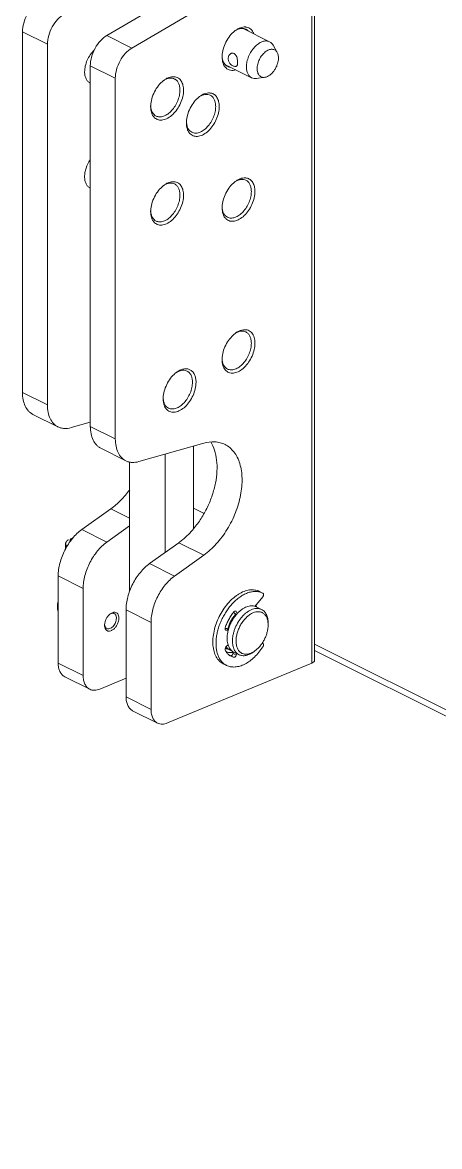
# Model space of a CAD drawing. Header units: millimetres. Extents: x 0 to 2524, y 0 to 1785.
# Drawn here: x 1100.2 to 1166.3, y 715.5 to 893.5 of the extents above; entities that cross this region are included whole.
import ezdxf

# ---------------------------------------------------------------- set-up
doc = ezdxf.new("R2010")
doc.units = ezdxf.units.MM
doc.header["$LTSCALE"] = 0.1
doc.layers.get('0').update_dxf_attribs({"lineweight": 13})

msp = doc.modelspace()

# ---------------------------------------------------------------- linework, layer by layer
for p, q in [((1146.04, 906.17), (1117.56, 889.49)), ((1146.04, 906.17), (1146.04, 792.05)), ((1146.51, 792.55), (1146.51, 906.8)), ((1138.13, 905.83), (1113.6, 891.47)), ((1100.22, 834.94), (1100.22, 892.07)), ((1104.18, 890.09), (1100.22, 892.07)), ((1139.38, 890.48), (1135.18, 892.58)), ((1104.18, 890.09), (1104.18, 832.96)), ((1113.6, 891.47), (1117.56, 889.49)), ((1140.58, 888.78), (1139.94, 889.92)), ((1110.97, 829.56), (1110.97, 886.69)), ((1114.93, 884.71), (1110.97, 886.69)), ((1136.53, 884.78), (1132.39, 886.85)), ((1114.93, 884.71), (1114.93, 827.58)), ((1138.61, 884.85), (1137.32, 884.67)), ((1104.18, 832.96), (1100.22, 834.94)), ((1101.89, 831.47), (1105.85, 829.49)), ((1107.92, 829.37), (1110.97, 830.23)), ((1114.93, 827.58), (1110.97, 829.56)), ((1112.64, 826.1), (1116.6, 824.12)), ((1118.67, 823.99), (1128.94, 826.91)), ((1127.32, 813.39), (1127.32, 826.45)), ((1122.85, 809.63), (1122.85, 825.18)), ((1117.19, 803.41), (1117.19, 823.96)), ((1114.23, 816.52), (1109.62, 813.22)), ((1114.23, 816.52), (1117.19, 815.04)), ((1127.32, 816.63), (1128.99, 815.8)), ((1113.58, 811.24), (1117.19, 813.83)), ((1107.81, 811.51), (1107.81, 811.78)), ((1108.02, 811.62), (1107.81, 811.78)), ((1109.62, 813.22), (1113.58, 811.24)), ((1107.06, 810.14), (1107.06, 811.01)), ((1107.48, 811.61), (1107.92, 811.48)), ((1124.98, 811.15), (1120.37, 807.85)), ((1124.98, 811.15), (1128.94, 809.17)), ((1124.33, 805.87), (1128.94, 809.17)), ((1120.37, 807.85), (1124.33, 805.87)), ((1105.88, 792.09), (1105.88, 805.9)), ((1105.88, 805.9), (1109.84, 803.92)), ((1109.84, 790.11), (1109.84, 803.92)), ((1138.27, 803.17), (1137.76, 803.43)), ((1138.32, 803.15), (1138.27, 803.17)), ((1137.04, 801.07), (1138.28, 802.56)), ((1138.1, 800.58), (1137.26, 801)), ((1116.63, 786.72), (1116.63, 800.52)), ((1116.63, 800.52), (1120.59, 798.54)), ((1133.72, 800.21), (1133.83, 799.98)), ((1134.15, 799.82), (1133.83, 799.98)), ((1133.91, 800.33), (1134.1, 800.23)), ((1134.12, 799.79), (1133.91, 799.9)), ((1134.1, 800.23), (1134.24, 799.93)), ((1120.59, 798.54), (1120.59, 784.74)), ((1132.52, 797.58), (1132.32, 797.56)), ((1132.85, 797.41), (1132.52, 797.58)), ((1132.86, 797.43), (1132.61, 797.56)), ((1139.14, 798.13), (1139.14, 798.41)), ((1132.36, 797.36), (1132.5, 797.29)), ((1132.82, 797.31), (1132.5, 797.29)), ((1133.11, 794.13), (1132.36, 794.5)), ((1132.5, 794.7), (1132.8, 794.98)), ((1137.11, 794.06), (1136.88, 793.89)), ((1138.28, 795.21), (1138.19, 795.22)), ((1138.2, 795.24), (1138.28, 795.21)), ((1138.21, 795.25), (1138.28, 795.21)), ((1138.32, 795.19), (1138.28, 795.21)), ((1146.51, 795.07), (1496.22, 620.21)), ((1146.51, 794.08), (1495.49, 619.6)), ((1133.19, 793.26), (1133.7, 793)), ((1133.67, 793.85), (1133.59, 793.61)), ((1133.59, 793.61), (1134.1, 793.36)), ((1134.53, 793.42), (1133.68, 793.84)), ((1134.18, 793.59), (1134.1, 793.36)), ((1105.88, 792.09), (1109.84, 790.11)), ((1123.22, 782.6), (1146.04, 792.05)), ((1132.55, 791.73), (1132.04, 791.98)), ((1110.88, 787.95), (1106.92, 789.93)), ((1116.63, 789.69), (1112.47, 787.97)), ((1116.63, 786.72), (1120.59, 784.74)), ((1121.63, 782.57), (1117.67, 784.55))]:
    msp.add_line(p, q)
for centre, radius, start, end in [((1136.31, 889.07), 3.97, 126.883, 128.1848), ((1135.44, 891.28), 1.54, 79.0367, 86.6321), ((1135.82, 888.08), 3.98, 177.9214, 179.9889), ((1134.02, 887.78), 1.2, 154.6077, 180.0003), ((1124.12, 883.41), 1.54, 79.0367, 86.6321), ((1111.47, 885.05), 1.23, 243.4463, 245.9379), ((1125, 881.19), 3.97, 126.883, 128.1848), ((1130.66, 878.62), 3.97, 126.883, 128.1848), ((1129.78, 880.83), 1.54, 79.0367, 86.6321), ((1124.51, 880.21), 3.98, 177.9214, 179.9889), ((1130.17, 877.63), 3.98, 177.9214, 179.9889), ((1135.44, 867.38), 1.54, 79.0367, 86.6321), ((1111.47, 868.42), 1.23, 243.4463, 245.9379), ((1125, 864.56), 3.97, 126.883, 128.1848), ((1124.12, 866.78), 1.54, 79.0367, 86.6321), ((1136.31, 865.16), 3.97, 126.883, 128.1848), ((1124.51, 863.58), 3.98, 177.9214, 179.9889), ((1135.82, 864.18), 3.98, 177.9214, 179.9889), ((1136.35, 841.07), 4.04, 126.8755, 129.4535), ((1135.82, 840.14), 3.97, 177.9151, 179.9887), ((1133.51, 839.5), 1.52, 220.0651, 228.1626), ((1127.01, 834.89), 4.02, 126.8718, 129.8156), ((1126.5, 833.95), 3.98, 177.926, 179.9891), ((1139.8, 795.63), 8.62, 135.9952, 137.8476), ((1136.57, 799.62), 1.54, 71.9324, 74.0587), ((1136.58, 799.65), 1.51, 63.4496, 71.9418), ((1135.05, 799.94), 2.51, 25.4202, 26.0284), ((1115.21, 798.46), 1.78, 126.8893, 130.1437), ((1134.14, 799.83), 0.561, 137.3803, 140.5163), ((1114.98, 798.07), 1.75, 176.6356, 179.9697), ((1135.51, 798.13), 3.63, 359.9796, 4.5133), ((1133.03, 795.81), 1.55, 243.4776, 256.5789), ((1134.08, 795.75), 1.91, 213.7703, 214.0801), ((1134.05, 795.73), 1.88, 214.0755, 216.8218), ((1133.79, 795.48), 1.51, 243.4382, 254.1109), ((1134.36, 795.21), 1.53, 229.9766, 243.3558), ((1134.97, 796.9), 3.56, 302.3227, 306.9386), ((1133.58, 795.09), 1.88, 252.0755, 257.9699), ((1134.07, 794.78), 1.81, 233.9383, 243.4284), ((1133.22, 796.15), 2.41, 277.9828, 280.2588)]:
    msp.add_arc(centre, radius, start, end)
msp.add_ellipse((1144.91, 792.62), major_axis=(1.6, -0.09), ratio=0.456122, start_param=-0.760725, end_param=0.024673)
for points, knots in [([(1102.86, 896.84), (1102.48, 896.62), (1101.76, 896), (1100.93, 894.83), (1100.38, 893.49), (1100.22, 892.53), (1100.22, 892.07)], [0, 0, 0, 0, 0.233801, 0.4926, 0.755413, 1, 1, 1, 1]), ([(1104.18, 890.09), (1104.18, 890.55), (1104.34, 891.51), (1104.89, 892.85), (1105.72, 894.02), (1106.44, 894.64), (1106.82, 894.86)], [0, 0, 0, 0, 0.244587, 0.5074, 0.766199, 1, 1, 1, 1]), ([(1131.85, 888.23), (1131.86, 888.59), (1131.99, 889.35), (1132.41, 890.44), (1133.03, 891.41), (1133.57, 891.96), (1133.86, 892.19)], [0, 0, 0, 0, 0.242546, 0.500848, 0.75876, 1, 1, 1, 1]), ([(1133.93, 892.25), (1134.06, 892.34), (1134.32, 892.51), (1134.84, 892.76), (1135.26, 892.84), (1135.53, 892.82)], [0, 0, 0, 0, 0.280042, 0.539939, 1, 1, 1, 1]), ([(1133.94, 892.24), (1134.14, 892.36), (1134.54, 892.55), (1134.98, 892.61), (1135.18, 892.59)], [0, 0, 0, 0, 0.534419, 1, 1, 1, 1]), ([(1135.18, 892.59), (1135.22, 892.58), (1135.38, 892.56), (1135.53, 892.51), (1135.63, 892.46)], [0, 0, 0, 0, 0.255108, 1, 1, 1, 1]), ([(1135.63, 892.46), (1135.66, 892.44), (1135.78, 892.38), (1135.89, 892.3), (1135.96, 892.22)], [0, 0, 0, 0, 0.247881, 1, 1, 1, 1]), ([(1135.73, 892.8), (1135.86, 892.77), (1136.1, 892.69), (1136.43, 892.47), (1136.69, 892.15), (1136.82, 891.9), (1136.87, 891.77)], [0, 0, 0, 0, 0.239708, 0.479485, 0.730101, 1, 1, 1, 1]), ([(1113.6, 891.47), (1113.22, 891.24), (1112.51, 890.63), (1111.68, 889.46), (1111.12, 888.11), (1110.97, 887.15), (1110.97, 886.69)], [0, 0, 0, 0, 0.233801, 0.4926, 0.755413, 1, 1, 1, 1]), ([(1135.7, 886.5), (1135.7, 886.78), (1135.77, 887.34), (1136.03, 888.17), (1136.44, 888.95), (1136.96, 889.64), (1137.55, 890.18), (1138.1, 890.48), (1138.53, 890.59), (1138.83, 890.62), (1139.12, 890.58), (1139.3, 890.52), (1139.38, 890.48)], [0, 0, 0, 0, 0.132575, 0.274764, 0.420021, 0.561218, 0.691962, 0.807941, 0.860208, 0.909026, 0.955225, 1, 1, 1, 1]), ([(1139.38, 890.48), (1139.5, 890.42), (1139.72, 890.26), (1139.88, 890.04), (1139.94, 889.92)], [0, 0, 0, 0, 0.485224, 1, 1, 1, 1]), ([(1110.07, 885.72), (1110.07, 886.03), (1110.15, 886.66), (1110.46, 887.58), (1110.94, 888.43), (1111.36, 888.93), (1111.59, 889.15)], [0, 0, 0, 0, 0.237699, 0.493016, 0.752032, 1, 1, 1, 1]), ([(1114.93, 884.71), (1114.93, 885.17), (1115.08, 886.13), (1115.64, 887.48), (1116.47, 888.65), (1117.18, 889.26), (1117.56, 889.49)], [0, 0, 0, 0, 0.244587, 0.5074, 0.766199, 1, 1, 1, 1]), ([(1134.31, 887.2), (1134.31, 887.32), (1134.29, 887.55), (1134.22, 887.91), (1134.12, 888.19), (1134, 888.39), (1133.89, 888.51), (1133.76, 888.6), (1133.63, 888.66), (1133.49, 888.68), (1133.35, 888.66), (1133.22, 888.61), (1133.06, 888.5), (1132.98, 888.38), (1132.93, 888.3)], [0, 0, 0, 0, 0.134839, 0.279353, 0.421688, 0.488996, 0.552623, 0.612525, 0.669317, 0.724115, 0.778119, 0.832252, 0.887149, 1, 1, 1, 1]), ([(1137.4, 886.22), (1137.4, 886.46), (1137.47, 886.96), (1137.74, 887.68), (1138.14, 888.34), (1138.57, 888.79), (1138.94, 889.06), (1139.22, 889.2), (1139.5, 889.28), (1139.77, 889.3), (1140.02, 889.26), (1140.24, 889.16), (1140.44, 888.99), (1140.53, 888.85), (1140.58, 888.78)], [0, 0, 0, 0, 0.138891, 0.288202, 0.438188, 0.578897, 0.643403, 0.70315, 0.758096, 0.808787, 0.856429, 0.902823, 0.950051, 1, 1, 1, 1]), ([(1140.58, 888.78), (1140.61, 888.72), (1140.73, 888.44), (1140.77, 888.14), (1140.77, 887.91)], [0, 0, 0, 0, 0.228502, 1, 1, 1, 1]), ([(1132.47, 886.33), (1132.36, 886.42), (1132.18, 886.65), (1131.99, 887.07), (1131.87, 887.56), (1131.85, 887.9), (1131.85, 888.08)], [0, 0, 0, 0, 0.219583, 0.457242, 0.717382, 1, 1, 1, 1]), ([(1132.37, 886.83), (1132.22, 886.98), (1131.98, 887.38), (1131.88, 887.83), (1131.86, 888.07)], [0, 0, 0, 0, 0.463822, 1, 1, 1, 1]), ([(1132.7, 886.59), (1132.67, 886.61), (1132.55, 886.67), (1132.44, 886.76), (1132.37, 886.83)], [0, 0, 0, 0, 0.247881, 1, 1, 1, 1]), ([(1133.15, 886.46), (1133.11, 886.47), (1132.95, 886.49), (1132.8, 886.54), (1132.7, 886.59)], [0, 0, 0, 0, 0.255108, 1, 1, 1, 1]), ([(1133.99, 886.58), (1133.92, 886.58), (1133.76, 886.6), (1133.54, 886.67), (1133.33, 886.79), (1133.16, 886.94), (1133.01, 887.12), (1132.9, 887.33), (1132.83, 887.55), (1132.82, 887.71), (1132.82, 887.78)], [0, 0, 0, 0, 0.125071, 0.250163, 0.375214, 0.500237, 0.625198, 0.75013, 0.875061, 1, 1, 1, 1]), ([(1133.99, 886.58), (1134.02, 886.58), (1134.07, 886.59), (1134.14, 886.62), (1134.2, 886.68), (1134.24, 886.75), (1134.27, 886.84), (1134.3, 886.99), (1134.31, 887.12), (1134.31, 887.2)], [0, 0, 0, 0, 0.103771, 0.199023, 0.296295, 0.404279, 0.527896, 0.668895, 1, 1, 1, 1]), ([(1135.7, 886.5), (1135.7, 886.31), (1135.74, 885.94), (1135.89, 885.44), (1136.12, 885.09), (1136.34, 884.89), (1136.47, 884.81), (1136.53, 884.78)], [0, 0, 0, 0, 0.289493, 0.54912, 0.78218, 0.892165, 1, 1, 1, 1]), ([(1138.61, 884.85), (1138.89, 884.88), (1139.31, 885.09), (1139.78, 885.5), (1140.11, 885.91), (1140.39, 886.38), (1140.6, 886.88), (1140.74, 887.4), (1140.77, 887.74), (1140.77, 887.91)], [0, 0, 0, 0, 0.21087, 0.334669, 0.467176, 0.604447, 0.741953, 0.875153, 1, 1, 1, 1]), ([(1110.92, 883.95), (1110.79, 884.02), (1110.53, 884.21), (1110.26, 884.63), (1110.1, 885.14), (1110.07, 885.52), (1110.07, 885.72)], [0, 0, 0, 0, 0.217169, 0.450373, 0.710356, 1, 1, 1, 1]), ([(1122.61, 884.37), (1122.74, 884.47), (1123, 884.64), (1123.53, 884.88), (1123.95, 884.96), (1124.22, 884.95)], [0, 0, 0, 0, 0.280042, 0.539939, 1, 1, 1, 1]), ([(1122.62, 884.36), (1122.77, 884.45), (1123.06, 884.6), (1123.51, 884.72), (1123.94, 884.73), (1124.2, 884.64), (1124.32, 884.58)], [0, 0, 0, 0, 0.284646, 0.542488, 0.777812, 1, 1, 1, 1]), ([(1124.42, 884.92), (1124.52, 884.9), (1124.71, 884.85), (1124.97, 884.7), (1125.2, 884.49), (1125.47, 884.14), (1125.69, 883.57), (1125.74, 883.07), (1125.74, 882.81)], [0, 0, 0, 0, 0.110888, 0.220892, 0.333152, 0.450432, 0.707228, 1, 1, 1, 1]), ([(1134.02, 886.03), (1133.88, 885.98), (1133.59, 885.93), (1133.17, 885.95), (1132.78, 886.08), (1132.56, 886.24), (1132.47, 886.33)], [0, 0, 0, 0, 0.270561, 0.521012, 0.760297, 1, 1, 1, 1]), ([(1136.53, 884.78), (1136.65, 884.72), (1136.91, 884.64), (1137.18, 884.65), (1137.32, 884.67)], [0, 0, 0, 0, 0.485231, 1, 1, 1, 1]), ([(1137.4, 886.22), (1137.4, 886.11), (1137.41, 885.91), (1137.48, 885.62), (1137.58, 885.36), (1137.73, 885.15), (1137.91, 884.99), (1138.12, 884.88), (1138.36, 884.83), (1138.53, 884.83), (1138.61, 884.85)], [0, 0, 0, 0, 0.151746, 0.29249, 0.422128, 0.542255, 0.655793, 0.766888, 0.880225, 1, 1, 1, 1]), ([(1120.54, 880.35), (1120.55, 880.72), (1120.68, 881.48), (1121.1, 882.56), (1121.72, 883.54), (1122.25, 884.09), (1122.54, 884.32)], [0, 0, 0, 0, 0.242546, 0.500848, 0.75876, 1, 1, 1, 1]), ([(1124.32, 884.58), (1124.45, 884.52), (1124.71, 884.33), (1124.98, 883.91), (1125.14, 883.39), (1125.17, 883.01), (1125.17, 882.81)], [0, 0, 0, 0, 0.217169, 0.450374, 0.710356, 1, 1, 1, 1]), ([(1125.74, 882.81), (1125.74, 882.47), (1125.65, 881.76), (1125.3, 880.73), (1124.76, 879.77), (1124.08, 878.97), (1123.42, 878.46), (1122.88, 878.2), (1122.49, 878.09), (1122.11, 878.05), (1121.75, 878.1), (1121.42, 878.24), (1121.24, 878.37), (1121.15, 878.45)], [0, 0, 0, 0, 0.135848, 0.281765, 0.429803, 0.571543, 0.699914, 0.757893, 0.811559, 0.861405, 0.908411, 0.954038, 1, 1, 1, 1]), ([(1125.17, 882.81), (1125.17, 882.53), (1125.1, 881.95), (1124.83, 881.1), (1124.42, 880.29), (1123.88, 879.58), (1123.27, 879.03), (1122.62, 878.67), (1122.06, 878.56), (1121.65, 878.61), (1121.47, 878.68), (1121.38, 878.72)], [0, 0, 0, 0, 0.132619, 0.274878, 0.420192, 0.561448, 0.692246, 0.808272, 0.90899, 0.955206, 1, 1, 1, 1]), ([(1126.19, 877.78), (1126.21, 878.15), (1126.33, 878.9), (1126.76, 879.99), (1127.38, 880.96), (1127.91, 881.51), (1128.2, 881.74)], [0, 0, 0, 0, 0.242546, 0.500848, 0.75876, 1, 1, 1, 1]), ([(1128.27, 881.8), (1128.4, 881.89), (1128.66, 882.07), (1129.18, 882.31), (1129.61, 882.39), (1129.87, 882.37)], [0, 0, 0, 0, 0.280042, 0.539939, 1, 1, 1, 1]), ([(1128.28, 881.79), (1128.42, 881.88), (1128.71, 882.03), (1129.16, 882.15), (1129.59, 882.15), (1129.86, 882.07), (1129.98, 882.01)], [0, 0, 0, 0, 0.284646, 0.542488, 0.777812, 1, 1, 1, 1]), ([(1129.98, 882.01), (1130.11, 881.94), (1130.36, 881.75), (1130.63, 881.33), (1130.8, 880.81), (1130.83, 880.43), (1130.83, 880.24)], [0, 0, 0, 0, 0.217169, 0.450374, 0.710356, 1, 1, 1, 1]), ([(1130.08, 882.35), (1130.17, 882.33), (1130.37, 882.27), (1130.63, 882.12), (1130.86, 881.92), (1131.12, 881.57), (1131.34, 881), (1131.39, 880.5), (1131.39, 880.24)], [0, 0, 0, 0, 0.110888, 0.220892, 0.333152, 0.450432, 0.707228, 1, 1, 1, 1]), ([(1121.15, 878.45), (1121.05, 878.55), (1120.87, 878.78), (1120.67, 879.2), (1120.56, 879.68), (1120.53, 880.03), (1120.53, 880.21)], [0, 0, 0, 0, 0.219583, 0.457242, 0.717382, 1, 1, 1, 1]), ([(1121.38, 878.72), (1121.27, 878.78), (1121.04, 878.94), (1120.79, 879.28), (1120.62, 879.71), (1120.56, 880.03), (1120.55, 880.2)], [0, 0, 0, 0, 0.222262, 0.457524, 0.715277, 1, 1, 1, 1]), ([(1131.39, 880.24), (1131.39, 879.89), (1131.3, 879.19), (1130.95, 878.16), (1130.42, 877.2), (1129.74, 876.39), (1129.08, 875.88), (1128.53, 875.62), (1128.14, 875.51), (1127.76, 875.48), (1127.41, 875.53), (1127.08, 875.66), (1126.89, 875.8), (1126.81, 875.88)], [0, 0, 0, 0, 0.135848, 0.281765, 0.429803, 0.571543, 0.699914, 0.757893, 0.811559, 0.861405, 0.908411, 0.954038, 1, 1, 1, 1]), ([(1130.83, 880.24), (1130.83, 879.95), (1130.76, 879.37), (1130.49, 878.52), (1130.07, 877.71), (1129.54, 877), (1128.92, 876.45), (1128.27, 876.09), (1127.71, 875.98), (1127.31, 876.03), (1127.13, 876.1), (1127.04, 876.14)], [0, 0, 0, 0, 0.132619, 0.274878, 0.420192, 0.561448, 0.692246, 0.808272, 0.90899, 0.955206, 1, 1, 1, 1]), ([(1126.81, 875.88), (1126.71, 875.97), (1126.52, 876.2), (1126.33, 876.62), (1126.21, 877.11), (1126.19, 877.45), (1126.19, 877.63)], [0, 0, 0, 0, 0.219583, 0.457242, 0.717382, 1, 1, 1, 1]), ([(1127.04, 876.14), (1126.92, 876.2), (1126.7, 876.36), (1126.45, 876.71), (1126.27, 877.14), (1126.22, 877.46), (1126.2, 877.62)], [0, 0, 0, 0, 0.222262, 0.457524, 0.715277, 1, 1, 1, 1]), ([(1110.07, 869.1), (1110.07, 869.32), (1110.11, 869.79), (1110.35, 870.71), (1110.68, 871.38), (1110.96, 871.79)], [0, 0, 0, 0, 0.234469, 0.484601, 1, 1, 1, 1]), ([(1110.92, 867.32), (1110.79, 867.39), (1110.53, 867.58), (1110.26, 868), (1110.1, 868.52), (1110.07, 868.9), (1110.07, 869.1)], [0, 0, 0, 0, 0.217169, 0.450373, 0.710356, 1, 1, 1, 1]), ([(1133.93, 868.34), (1134.06, 868.44), (1134.32, 868.61), (1134.84, 868.86), (1135.26, 868.94), (1135.53, 868.92)], [0, 0, 0, 0, 0.280042, 0.539939, 1, 1, 1, 1]), ([(1133.94, 868.34), (1134.08, 868.42), (1134.37, 868.57), (1134.82, 868.69), (1135.25, 868.7), (1135.51, 868.62), (1135.63, 868.56)], [0, 0, 0, 0, 0.284646, 0.542488, 0.777812, 1, 1, 1, 1]), ([(1135.73, 868.9), (1135.83, 868.88), (1136.02, 868.82), (1136.29, 868.67), (1136.52, 868.47), (1136.78, 868.11), (1137, 867.54), (1137.05, 867.05), (1137.05, 866.78)], [0, 0, 0, 0, 0.110888, 0.220892, 0.333152, 0.450432, 0.707228, 1, 1, 1, 1]), ([(1120.54, 863.72), (1120.55, 864.09), (1120.68, 864.85), (1121.1, 865.93), (1121.72, 866.91), (1122.25, 867.46), (1122.54, 867.69)], [0, 0, 0, 0, 0.242546, 0.500848, 0.75876, 1, 1, 1, 1]), ([(1122.61, 867.74), (1122.74, 867.84), (1123, 868.01), (1123.53, 868.26), (1123.95, 868.34), (1124.22, 868.32)], [0, 0, 0, 0, 0.280042, 0.539939, 1, 1, 1, 1]), ([(1122.62, 867.74), (1122.77, 867.83), (1123.06, 867.97), (1123.51, 868.09), (1123.94, 868.1), (1124.2, 868.02), (1124.32, 867.96)], [0, 0, 0, 0, 0.284646, 0.542488, 0.777812, 1, 1, 1, 1]), ([(1124.32, 867.96), (1124.45, 867.89), (1124.71, 867.7), (1124.98, 867.28), (1125.14, 866.76), (1125.17, 866.38), (1125.17, 866.18)], [0, 0, 0, 0, 0.217169, 0.450374, 0.710356, 1, 1, 1, 1]), ([(1124.42, 868.3), (1124.52, 868.28), (1124.71, 868.22), (1124.97, 868.07), (1125.2, 867.87), (1125.47, 867.51), (1125.69, 866.94), (1125.74, 866.45), (1125.74, 866.18)], [0, 0, 0, 0, 0.110888, 0.220892, 0.333152, 0.450432, 0.707228, 1, 1, 1, 1]), ([(1131.85, 864.32), (1131.86, 864.69), (1131.99, 865.45), (1132.41, 866.53), (1133.03, 867.51), (1133.57, 868.06), (1133.86, 868.29)], [0, 0, 0, 0, 0.242546, 0.500848, 0.75876, 1, 1, 1, 1]), ([(1135.63, 868.56), (1135.77, 868.49), (1136.02, 868.3), (1136.29, 867.88), (1136.45, 867.36), (1136.48, 866.98), (1136.48, 866.78)], [0, 0, 0, 0, 0.217169, 0.450374, 0.710356, 1, 1, 1, 1]), ([(1125.74, 866.18), (1125.74, 865.84), (1125.65, 865.13), (1125.3, 864.11), (1124.76, 863.15), (1124.08, 862.34), (1123.42, 861.83), (1122.88, 861.57), (1122.49, 861.46), (1122.11, 861.43), (1121.75, 861.48), (1121.42, 861.61), (1121.24, 861.75), (1121.15, 861.83)], [0, 0, 0, 0, 0.135848, 0.281765, 0.429803, 0.571543, 0.699914, 0.757893, 0.811559, 0.861405, 0.908411, 0.954038, 1, 1, 1, 1]), ([(1125.17, 866.18), (1125.17, 865.9), (1125.1, 865.32), (1124.83, 864.47), (1124.42, 863.66), (1123.88, 862.95), (1123.27, 862.4), (1122.62, 862.04), (1122.06, 861.93), (1121.65, 861.98), (1121.47, 862.05), (1121.38, 862.09)], [0, 0, 0, 0, 0.132619, 0.274878, 0.420192, 0.561448, 0.692246, 0.808272, 0.90899, 0.955206, 1, 1, 1, 1]), ([(1137.05, 866.78), (1137.05, 866.44), (1136.96, 865.73), (1136.61, 864.71), (1136.07, 863.75), (1135.4, 862.94), (1134.74, 862.43), (1134.19, 862.17), (1133.8, 862.06), (1133.42, 862.03), (1133.06, 862.08), (1132.74, 862.21), (1132.55, 862.35), (1132.47, 862.43)], [0, 0, 0, 0, 0.135848, 0.281765, 0.429803, 0.571543, 0.699914, 0.757893, 0.811559, 0.861405, 0.908411, 0.954038, 1, 1, 1, 1]), ([(1136.48, 866.78), (1136.48, 866.5), (1136.42, 865.92), (1136.15, 865.07), (1135.73, 864.26), (1135.2, 863.55), (1134.58, 863), (1133.93, 862.64), (1133.37, 862.53), (1132.97, 862.58), (1132.78, 862.65), (1132.7, 862.69)], [0, 0, 0, 0, 0.132619, 0.274878, 0.420192, 0.561448, 0.692246, 0.808272, 0.90899, 0.955206, 1, 1, 1, 1]), ([(1121.15, 861.83), (1121.05, 861.92), (1120.87, 862.15), (1120.67, 862.57), (1120.56, 863.05), (1120.53, 863.4), (1120.53, 863.58)], [0, 0, 0, 0, 0.219583, 0.457242, 0.717382, 1, 1, 1, 1]), ([(1121.38, 862.09), (1121.27, 862.15), (1121.04, 862.31), (1120.79, 862.65), (1120.62, 863.09), (1120.56, 863.4), (1120.55, 863.57)], [0, 0, 0, 0, 0.222262, 0.457524, 0.715277, 1, 1, 1, 1]), ([(1132.47, 862.43), (1132.36, 862.52), (1132.18, 862.75), (1131.99, 863.17), (1131.87, 863.65), (1131.85, 864), (1131.85, 864.18)], [0, 0, 0, 0, 0.219583, 0.457242, 0.717382, 1, 1, 1, 1]), ([(1132.7, 862.69), (1132.58, 862.75), (1132.36, 862.91), (1132.1, 863.25), (1131.93, 863.68), (1131.87, 864), (1131.86, 864.17)], [0, 0, 0, 0, 0.222262, 0.457524, 0.715277, 1, 1, 1, 1]), ([(1131.85, 840.28), (1131.86, 840.64), (1131.98, 841.39), (1132.39, 842.45), (1132.99, 843.41), (1133.51, 843.96), (1133.78, 844.19)], [0, 0, 0, 0, 0.241896, 0.499482, 0.757406, 1, 1, 1, 1]), ([(1133.93, 844.3), (1134.03, 844.38), (1134.43, 844.65), (1134.9, 844.84), (1135.25, 844.87)], [0, 0, 0, 0, 0.27519, 1, 1, 1, 1]), ([(1133.94, 844.3), (1133.96, 844.31), (1134.03, 844.35), (1134.11, 844.39), (1134.17, 844.42)], [0, 0, 0, 0, 0.254375, 1, 1, 1, 1]), ([(1134.17, 844.42), (1134.29, 844.49), (1134.55, 844.59), (1134.93, 844.66), (1135.3, 844.64), (1135.53, 844.57), (1135.63, 844.52)], [0, 0, 0, 0, 0.279209, 0.535324, 0.772884, 1, 1, 1, 1]), ([(1135.25, 844.87), (1135.38, 844.89), (1135.63, 844.89), (1135.98, 844.8), (1136.3, 844.62), (1136.57, 844.37), (1136.78, 844.04), (1137, 843.51), (1137.05, 843.05), (1137.05, 842.74)], [0, 0, 0, 0, 0.118566, 0.231381, 0.342581, 0.456619, 0.577397, 0.707714, 1, 1, 1, 1]), ([(1135.63, 844.52), (1135.77, 844.45), (1136.02, 844.26), (1136.29, 843.84), (1136.45, 843.32), (1136.48, 842.94), (1136.48, 842.74)], [0, 0, 0, 0, 0.217163, 0.450359, 0.710438, 1, 1, 1, 1]), ([(1137.05, 842.74), (1137.05, 842.4), (1136.96, 841.7), (1136.62, 840.68), (1136.09, 839.72), (1135.42, 838.91), (1134.76, 838.4), (1134.22, 838.14), (1133.83, 838.02), (1133.45, 837.98), (1133.09, 838.03), (1132.77, 838.15), (1132.58, 838.28), (1132.49, 838.36)], [0, 0, 0, 0, 0.135573, 0.281209, 0.429034, 0.570774, 0.699396, 0.757567, 0.811457, 0.861493, 0.908617, 0.954226, 1, 1, 1, 1]), ([(1136.48, 842.74), (1136.48, 842.46), (1136.42, 841.88), (1136.15, 841.03), (1135.73, 840.22), (1135.2, 839.51), (1134.58, 838.96), (1133.93, 838.6), (1133.37, 838.49), (1132.97, 838.54), (1132.78, 838.61), (1132.7, 838.65)], [0, 0, 0, 0, 0.132605, 0.27489, 0.420191, 0.561448, 0.692243, 0.808269, 0.908987, 0.955206, 1, 1, 1, 1]), ([(1127.72, 836.55), (1127.72, 836.77), (1127.68, 837.2), (1127.5, 837.78), (1127.19, 838.25), (1126.77, 838.57), (1126.27, 838.71), (1125.71, 838.68), (1125.14, 838.47), (1124.77, 838.25), (1124.59, 838.11)], [0, 0, 0, 0, 0.144846, 0.274804, 0.391417, 0.499997, 0.608573, 0.725203, 0.855126, 1, 1, 1, 1]), ([(1126.3, 838.32), (1126.2, 838.38), (1125.97, 838.45), (1125.6, 838.47), (1125.21, 838.4), (1124.96, 838.29), (1124.83, 838.23)], [0, 0, 0, 0, 0.227109, 0.46468, 0.720778, 1, 1, 1, 1]), ([(1132.34, 838.51), (1132.17, 838.72), (1131.98, 839.1), (1131.87, 839.67), (1131.85, 839.98), (1131.85, 840.14)], [0, 0, 0, 0, 0.460168, 0.720418, 1, 1, 1, 1]), ([(1132.7, 838.65), (1132.58, 838.71), (1132.36, 838.87), (1132.1, 839.21), (1131.93, 839.64), (1131.87, 839.96), (1131.86, 840.13)], [0, 0, 0, 0, 0.222268, 0.457497, 0.715283, 1, 1, 1, 1]), ([(1124.43, 837.98), (1124.16, 837.75), (1123.64, 837.2), (1123.05, 836.24), (1122.65, 835.19), (1122.53, 834.45), (1122.51, 834.09)], [0, 0, 0, 0, 0.242963, 0.500898, 0.75831, 1, 1, 1, 1]), ([(1124.83, 838.23), (1124.81, 838.22), (1124.74, 838.18), (1124.66, 838.14), (1124.61, 838.1)], [0, 0, 0, 0, 0.245676, 1, 1, 1, 1]), ([(1127.15, 836.55), (1127.15, 836.75), (1127.12, 837.13), (1126.96, 837.65), (1126.69, 838.07), (1126.43, 838.26), (1126.3, 838.32)], [0, 0, 0, 0, 0.289694, 0.549612, 0.782838, 1, 1, 1, 1]), ([(1100.22, 834.94), (1100.22, 834.55), (1100.29, 833.8), (1100.6, 832.79), (1101.05, 832.1), (1101.51, 831.69), (1101.76, 831.54), (1101.89, 831.47)], [0, 0, 0, 0, 0.289485, 0.549121, 0.782175, 0.892164, 1, 1, 1, 1]), ([(1123.11, 832.22), (1123.19, 832.13), (1123.38, 831.99), (1123.7, 831.85), (1124.06, 831.79), (1124.44, 831.82), (1124.83, 831.93), (1125.38, 832.18), (1126.05, 832.69), (1126.73, 833.5), (1127.27, 834.46), (1127.62, 835.5), (1127.72, 836.21), (1127.72, 836.55)], [0, 0, 0, 0, 0.046132, 0.091784, 0.1387, 0.18838, 0.241865, 0.299666, 0.427817, 0.569553, 0.717763, 0.863925, 1, 1, 1, 1]), ([(1123.36, 832.46), (1123.45, 832.41), (1123.63, 832.35), (1124.04, 832.3), (1124.6, 832.41), (1125.25, 832.77), (1125.86, 833.32), (1126.4, 834.03), (1126.81, 834.84), (1127.08, 835.69), (1127.15, 836.27), (1127.15, 836.55)], [0, 0, 0, 0, 0.044793, 0.091012, 0.191729, 0.307755, 0.438553, 0.579807, 0.725124, 0.867373, 1, 1, 1, 1]), ([(1122.51, 833.95), (1122.51, 833.77), (1122.54, 833.43), (1122.65, 832.95), (1122.83, 832.54), (1123.01, 832.31), (1123.11, 832.22)], [0, 0, 0, 0, 0.282086, 0.542068, 0.780023, 1, 1, 1, 1]), ([(1122.53, 833.94), (1122.54, 833.77), (1122.6, 833.45), (1122.77, 833.02), (1123.02, 832.68), (1123.25, 832.52), (1123.36, 832.46)], [0, 0, 0, 0, 0.284715, 0.542459, 0.777756, 1, 1, 1, 1]), ([(1105.85, 829.49), (1105.72, 829.56), (1105.47, 829.71), (1105.01, 830.12), (1104.56, 830.81), (1104.25, 831.82), (1104.18, 832.57), (1104.18, 832.96)], [0, 0, 0, 0, 0.107836, 0.217825, 0.450879, 0.710515, 1, 1, 1, 1]), ([(1107.92, 829.37), (1107.57, 829.27), (1107.02, 829.19), (1106.32, 829.3), (1106, 829.42), (1105.85, 829.49)], [0, 0, 0, 0, 0.521521, 0.763882, 1, 1, 1, 1]), ([(1110.97, 829.56), (1110.97, 829.17), (1111.04, 828.43), (1111.35, 827.42), (1111.8, 826.73), (1112.26, 826.32), (1112.51, 826.16), (1112.64, 826.1)], [0, 0, 0, 0, 0.289485, 0.549121, 0.782175, 0.892164, 1, 1, 1, 1]), ([(1116.6, 824.12), (1116.47, 824.18), (1116.22, 824.34), (1115.76, 824.75), (1115.31, 825.44), (1115, 826.45), (1114.93, 827.19), (1114.93, 827.58)], [0, 0, 0, 0, 0.107836, 0.217825, 0.450879, 0.710515, 1, 1, 1, 1]), ([(1127.34, 813.37), (1127.77, 813.88), (1128.56, 814.98), (1129.56, 816.77), (1130.32, 818.65), (1130.84, 820.56), (1131.08, 822.43), (1131.04, 824.19), (1130.72, 825.76), (1130.3, 826.7), (1130.04, 827.11)], [0, 0, 0, 0, 0.135896, 0.274701, 0.41304, 0.547588, 0.675349, 0.793977, 0.902148, 1, 1, 1, 1]), ([(1132.31, 826.7), (1132.07, 826.82), (1131.55, 827.02), (1130.41, 827.2), (1129.51, 827.07), (1128.94, 826.91)], [0, 0, 0, 0, 0.236148, 0.478477, 1, 1, 1, 1]), ([(1128.94, 809.17), (1129.66, 809.69), (1131.04, 810.95), (1132.73, 813.25), (1134.04, 815.86), (1134.73, 818.18), (1134.99, 820.02), (1135.05, 821.7), (1134.84, 823.29), (1134.29, 824.67), (1133.76, 825.53), (1133.1, 826.22), (1132.58, 826.57), (1132.31, 826.7)], [0, 0, 0, 0, 0.131413, 0.273043, 0.418278, 0.55983, 0.62718, 0.69127, 0.807689, 0.8601, 0.909002, 0.955229, 1, 1, 1, 1]), ([(1118.67, 823.99), (1118.32, 823.89), (1117.77, 823.82), (1117.06, 823.93), (1116.74, 824.05), (1116.6, 824.12)], [0, 0, 0, 0, 0.521521, 0.763882, 1, 1, 1, 1]), ([(1114.23, 816.52), (1114.79, 816.92), (1115.86, 817.86), (1116.78, 818.95), (1117.21, 819.54)], [0, 0, 0, 0, 0.483376, 1, 1, 1, 1]), ([(1109.62, 813.22), (1109.35, 813.03), (1108.83, 812.59), (1107.87, 811.56), (1106.87, 810.02), (1106.21, 808.31), (1105.93, 806.91), (1105.88, 806.23), (1105.88, 805.9)], [0, 0, 0, 0, 0.1164, 0.239822, 0.498594, 0.758122, 0.882441, 1, 1, 1, 1]), ([(1108.24, 811.91), (1108.2, 811.9), (1108.06, 811.87), (1107.92, 811.82), (1107.81, 811.78)], [0, 0, 0, 0, 0.25947, 1, 1, 1, 1]), ([(1124.98, 811.15), (1125.19, 811.3), (1126.04, 811.96), (1126.81, 812.74), (1127.34, 813.37)], [0, 0, 0, 0, 0.239101, 1, 1, 1, 1]), ([(1107.48, 811.61), (1107.41, 811.57), (1107.3, 811.49), (1107.17, 811.34), (1107.09, 811.2), (1107.07, 811.09), (1107.06, 811.04), (1107.06, 811.01)], [0, 0, 0, 0, 0.29343, 0.552902, 0.784259, 0.893207, 1, 1, 1, 1]), ([(1107.06, 811.01), (1107.06, 810.97), (1107.07, 810.89), (1107.11, 810.78), (1107.18, 810.67), (1107.24, 810.6), (1107.27, 810.57)], [0, 0, 0, 0, 0.229229, 0.467556, 0.722659, 1, 1, 1, 1]), ([(1109.84, 803.92), (1109.84, 804.25), (1109.89, 804.93), (1110.17, 806.33), (1110.83, 808.04), (1111.83, 809.58), (1112.79, 810.61), (1113.31, 811.05), (1113.58, 811.24)], [0, 0, 0, 0, 0.117559, 0.241878, 0.501406, 0.760178, 0.8836, 1, 1, 1, 1]), ([(1120.37, 807.85), (1120.1, 807.66), (1119.58, 807.22), (1118.62, 806.18), (1117.62, 804.65), (1116.96, 802.93), (1116.68, 801.54), (1116.63, 800.85), (1116.63, 800.52)], [0, 0, 0, 0, 0.1164, 0.239822, 0.498594, 0.758122, 0.882441, 1, 1, 1, 1]), ([(1120.59, 798.54), (1120.59, 798.87), (1120.64, 799.56), (1120.92, 800.95), (1121.58, 802.67), (1122.58, 804.2), (1123.54, 805.24), (1124.06, 805.68), (1124.33, 805.87)], [0, 0, 0, 0, 0.117559, 0.241878, 0.501406, 0.760178, 0.8836, 1, 1, 1, 1]), ([(1132.04, 791.98), (1131.92, 792.04), (1131.7, 792.17), (1131.4, 792.43), (1131.13, 792.73), (1130.9, 793.09), (1130.71, 793.49), (1130.51, 794.08), (1130.4, 794.74), (1130.37, 795.44), (1130.4, 796.19), (1130.55, 797.16), (1130.88, 798.33), (1131.37, 799.47), (1131.99, 800.55), (1132.73, 801.52), (1133.41, 802.22), (1134, 802.69), (1134.57, 803.09), (1135.16, 803.39), (1135.76, 803.59), (1136.2, 803.67), (1136.62, 803.7), (1137.02, 803.67), (1137.41, 803.58), (1137.65, 803.49), (1137.76, 803.43)], [0, 0, 0, 0, 0.023453, 0.047276, 0.071807, 0.097332, 0.124067, 0.15216, 0.212597, 0.244987, 0.278706, 0.349559, 0.423875, 0.499998, 0.576122, 0.650438, 0.721291, 0.75501, 0.787401, 0.847838, 0.87593, 0.902666, 0.928191, 0.952721, 0.976546, 1, 1, 1, 1]), ([(1138.27, 803.17), (1138.19, 803.21), (1138.03, 803.29), (1137.77, 803.37), (1137.49, 803.42), (1137.11, 803.45), (1136.62, 803.41), (1136.01, 803.26), (1135.39, 803), (1134.77, 802.63), (1134.16, 802.17), (1133.78, 801.82), (1133.6, 801.62)], [0, 0, 0, 0, 0.051172, 0.102754, 0.155104, 0.208577, 0.31997, 0.43893, 0.566475, 0.702852, 0.847664, 1, 1, 1, 1]), ([(1138.28, 802.56), (1138.32, 802.61), (1138.37, 802.7), (1138.41, 802.81), (1138.42, 802.9), (1138.42, 802.98), (1138.4, 803.06), (1138.37, 803.11), (1138.34, 803.14), (1138.32, 803.15)], [0, 0, 0, 0, 0.290365, 0.434726, 0.571615, 0.697141, 0.809247, 0.908707, 1, 1, 1, 1]), ([(1105.88, 801.9), (1105.84, 801.75), (1105.78, 801.46), (1105.75, 801.03), (1105.78, 800.62), (1105.84, 800.37), (1105.88, 800.25)], [0, 0, 0, 0, 0.270428, 0.528461, 0.771823, 1, 1, 1, 1]), ([(1105.88, 800.42), (1105.85, 800.59), (1105.82, 800.86), (1105.84, 801.22), (1105.86, 801.41), (1105.88, 801.51)], [0, 0, 0, 0, 0.4767, 0.733188, 1, 1, 1, 1]), ([(1133.41, 801.42), (1133.24, 801.23), (1132.91, 800.83), (1132.46, 800.19), (1132.05, 799.51), (1131.7, 798.79), (1131.4, 798.06), (1131.17, 797.31), (1131, 796.57), (1130.9, 795.84), (1130.87, 795.13), (1130.91, 794.46), (1131.02, 793.84), (1131.2, 793.27), (1131.44, 792.77), (1131.75, 792.33), (1132.12, 791.98), (1132.4, 791.8), (1132.55, 791.73)], [0, 0, 0, 0, 0.070295, 0.142262, 0.215234, 0.288508, 0.361372, 0.433127, 0.503113, 0.570731, 0.635475, 0.696959, 0.754953, 0.80942, 0.860558, 0.908831, 0.954982, 1, 1, 1, 1]), ([(1134.12, 799.79), (1134.33, 800.04), (1134.68, 800.38), (1135.18, 800.74), (1135.56, 800.94), (1135.93, 801.08), (1136.3, 801.16), (1136.66, 801.17), (1136.89, 801.13), (1136.99, 801.1)], [0, 0, 0, 0, 0.294386, 0.431237, 0.560021, 0.680534, 0.793178, 0.899051, 1, 1, 1, 1]), ([(1137.19, 801.25), (1137.2, 801.23), (1137.24, 801.16), (1137.28, 801.09), (1137.3, 801.04)], [0, 0, 0, 0, 0.246607, 1, 1, 1, 1]), ([(1114.06, 799.82), (1113.94, 799.72), (1113.73, 799.49), (1113.48, 799.08), (1113.3, 798.64), (1113.25, 798.33), (1113.24, 798.17)], [0, 0, 0, 0, 0.242653, 0.499793, 0.757084, 1, 1, 1, 1]), ([(1114.71, 800.13), (1114.67, 800.13), (1114.46, 800.09), (1114.27, 799.98), (1114.14, 799.88)], [0, 0, 0, 0, 0.227584, 1, 1, 1, 1]), ([(1114.76, 799.92), (1114.72, 799.94), (1114.63, 799.97), (1114.42, 799.98), (1114.27, 799.93), (1114.17, 799.88)], [0, 0, 0, 0, 0.227739, 0.465902, 1, 1, 1, 1]), ([(1114.83, 800.13), (1114.82, 800.13), (1114.78, 800.14), (1114.74, 800.13), (1114.71, 800.13)], [0, 0, 0, 0, 0.245825, 1, 1, 1, 1]), ([(1115.1, 799.2), (1115.1, 799.28), (1115.09, 799.44), (1115.02, 799.65), (1114.91, 799.81), (1114.81, 799.89), (1114.76, 799.92)], [0, 0, 0, 0, 0.289235, 0.54966, 0.782931, 1, 1, 1, 1]), ([(1115.5, 799.2), (1115.5, 799.33), (1115.47, 799.56), (1115.34, 799.87), (1115.11, 800.08), (1114.92, 800.13), (1114.83, 800.13)], [0, 0, 0, 0, 0.293944, 0.549038, 0.77564, 1, 1, 1, 1]), ([(1132.34, 797.69), (1132.41, 797.91), (1132.58, 798.36), (1132.9, 799.01), (1133.27, 799.63), (1133.55, 800.01), (1133.7, 800.19)], [0, 0, 0, 0, 0.250231, 0.502674, 0.753763, 1, 1, 1, 1]), ([(1132.75, 797.48), (1132.8, 797.7), (1132.94, 798.14), (1133.22, 798.76), (1133.59, 799.33), (1133.88, 799.68), (1134.03, 799.83)], [0, 0, 0, 0, 0.249385, 0.504065, 0.756654, 1, 1, 1, 1]), ([(1132.85, 797.43), (1132.91, 797.65), (1133.06, 798.08), (1133.35, 798.69), (1133.7, 799.27), (1133.98, 799.63), (1134.12, 799.79)], [0, 0, 0, 0, 0.249626, 0.502544, 0.75417, 1, 1, 1, 1]), ([(1138.1, 800.58), (1138, 800.63), (1137.78, 800.71), (1137.42, 800.75), (1137.04, 800.72), (1136.64, 800.61), (1136.24, 800.44), (1135.85, 800.19), (1135.46, 799.89), (1135.09, 799.52), (1134.75, 799.11), (1134.32, 798.5), (1133.98, 797.83), (1133.73, 797.14), (1133.59, 796.61), (1133.51, 796.09), (1133.49, 795.75), (1133.49, 795.58)], [0, 0, 0, 0, 0.044734, 0.090891, 0.139664, 0.191882, 0.247977, 0.308022, 0.371794, 0.438834, 0.508507, 0.580049, 0.72517, 0.797095, 0.867379, 0.935248, 1, 1, 1, 1]), ([(1133.72, 800.21), (1133.74, 800.24), (1133.79, 800.28), (1133.87, 800.32), (1133.94, 800.34), (1133.99, 800.33), (1134.01, 800.32), (1134.02, 800.32)], [0, 0, 0, 0, 0.298438, 0.563026, 0.792634, 0.897953, 1, 1, 1, 1]), ([(1133.91, 799.9), (1133.89, 799.9), (1133.86, 799.93), (1133.84, 799.96), (1133.83, 799.98)], [0, 0, 0, 0, 0.481684, 1, 1, 1, 1]), ([(1134.02, 800.32), (1134.04, 800.31), (1134.07, 800.29), (1134.09, 800.25), (1134.1, 800.23)], [0, 0, 0, 0, 0.48167, 1, 1, 1, 1]), ([(1139.13, 798.42), (1139.12, 798.6), (1139.06, 798.94), (1138.89, 799.41), (1138.66, 799.73), (1138.45, 799.93), (1138.27, 800.05), (1138.08, 800.14), (1137.87, 800.2), (1137.65, 800.23), (1137.35, 800.22), (1136.94, 800.14), (1136.46, 799.92), (1135.98, 799.59), (1135.52, 799.17), (1135.11, 798.66), (1134.74, 798.09), (1134.45, 797.48), (1134.22, 796.85), (1134.09, 796.21), (1134.05, 795.79), (1134.05, 795.58)], [0, 0, 0, 0, 0.06083, 0.116082, 0.166541, 0.190555, 0.214116, 0.237565, 0.261253, 0.285515, 0.310638, 0.364244, 0.423276, 0.487874, 0.557438, 0.630843, 0.706613, 0.783083, 0.85853, 0.931306, 1, 1, 1, 1]), ([(1139.14, 798.41), (1139.14, 798.66), (1139.11, 799.01), (1139, 799.46), (1138.88, 799.76), (1138.73, 800.02), (1138.55, 800.25), (1138.34, 800.44), (1138.18, 800.54), (1138.1, 800.58)], [0, 0, 0, 0, 0.289157, 0.422711, 0.548952, 0.668504, 0.782434, 0.89229, 1, 1, 1, 1]), ([(1113.24, 798.07), (1113.24, 798.03), (1113.24, 797.86), (1113.28, 797.7), (1113.32, 797.59)], [0, 0, 0, 0, 0.267231, 1, 1, 1, 1]), ([(1113.25, 798.07), (1113.25, 798.05), (1113.27, 797.98), (1113.29, 797.92), (1113.31, 797.87)], [0, 0, 0, 0, 0.259795, 1, 1, 1, 1]), ([(1113.31, 797.87), (1113.33, 797.8), (1113.41, 797.68), (1113.52, 797.59), (1113.58, 797.56)], [0, 0, 0, 0, 0.521711, 1, 1, 1, 1]), ([(1113.32, 797.59), (1113.37, 797.47), (1113.47, 797.32), (1113.67, 797.19), (1113.9, 797.12), (1114.23, 797.17), (1114.62, 797.39), (1114.97, 797.74), (1115.26, 798.19), (1115.45, 798.69), (1115.5, 799.04), (1115.5, 799.2)], [0, 0, 0, 0, 0.100561, 0.147423, 0.194596, 0.297125, 0.418743, 0.558634, 0.709189, 0.859914, 1, 1, 1, 1]), ([(1113.58, 797.56), (1113.65, 797.52), (1113.81, 797.49), (1114.07, 797.54), (1114.34, 797.68), (1114.58, 797.9), (1114.8, 798.19), (1114.97, 798.51), (1115.07, 798.86), (1115.1, 799.09), (1115.1, 799.2)], [0, 0, 0, 0, 0.090504, 0.191289, 0.307375, 0.438239, 0.579586, 0.724925, 0.867401, 1, 1, 1, 1]), ([(1132.31, 797.56), (1132.31, 797.57), (1132.32, 797.62), (1132.33, 797.66), (1132.34, 797.69)], [0, 0, 0, 0, 0.241973, 1, 1, 1, 1]), ([(1132.42, 797.31), (1132.4, 797.32), (1132.36, 797.35), (1132.33, 797.41), (1132.31, 797.48), (1132.31, 797.54), (1132.31, 797.56)], [0, 0, 0, 0, 0.212029, 0.4435, 0.705633, 1, 1, 1, 1]), ([(1132.52, 797.58), (1132.54, 797.58), (1132.57, 797.58), (1132.59, 797.57), (1132.61, 797.56)], [0, 0, 0, 0, 0.510613, 1, 1, 1, 1]), ([(1137.11, 794.06), (1137.25, 794.17), (1137.54, 794.41), (1137.93, 794.85), (1138.28, 795.33), (1138.58, 795.87), (1138.82, 796.43), (1139, 797), (1139.12, 797.57), (1139.14, 797.95), (1139.14, 798.13)], [0, 0, 0, 0, 0.117252, 0.240991, 0.369314, 0.500005, 0.630696, 0.759018, 0.882754, 1, 1, 1, 1]), ([(1132.5, 797.29), (1132.48, 797.29), (1132.46, 797.29), (1132.43, 797.3), (1132.42, 797.31)], [0, 0, 0, 0, 0.51064, 1, 1, 1, 1]), ([(1132.64, 796.01), (1132.64, 796.05), (1132.64, 796.24), (1132.66, 796.43), (1132.67, 796.57)], [0, 0, 0, 0, 0.244355, 1, 1, 1, 1]), ([(1132.64, 796.01), (1132.64, 795.92), (1132.65, 795.57), (1132.71, 795.22), (1132.79, 794.97)], [0, 0, 0, 0, 0.264702, 1, 1, 1, 1]), ([(1132.67, 796.57), (1132.68, 796.64), (1132.72, 796.93), (1132.79, 797.22), (1132.85, 797.43)], [0, 0, 0, 0, 0.244388, 1, 1, 1, 1]), ([(1132.34, 794.14), (1132.32, 794.18), (1132.31, 794.25), (1132.32, 794.35), (1132.34, 794.45), (1132.39, 794.57), (1132.46, 794.66), (1132.5, 794.7)], [0, 0, 0, 0, 0.212117, 0.334421, 0.4648, 0.736602, 1, 1, 1, 1]), ([(1133.01, 793.31), (1132.94, 793.36), (1132.8, 793.48), (1132.56, 793.74), (1132.42, 793.98), (1132.34, 794.14)], [0, 0, 0, 0, 0.239066, 0.484115, 1, 1, 1, 1]), ([(1133.56, 793.76), (1133.36, 793.74), (1132.98, 793.73), (1132.61, 793.84), (1132.45, 793.92)], [0, 0, 0, 0, 0.514836, 1, 1, 1, 1]), ([(1132.55, 791.73), (1132.65, 791.68), (1132.86, 791.59), (1133.19, 791.5), (1133.55, 791.46), (1134.04, 791.47), (1134.55, 791.56), (1135.06, 791.74), (1135.59, 791.99), (1136.25, 792.4), (1137, 793.03), (1137.7, 793.79), (1138.12, 794.36), (1138.32, 794.66)], [0, 0, 0, 0, 0.048322, 0.097237, 0.147299, 0.198993, 0.308593, 0.367152, 0.428329, 0.558423, 0.698268, 0.846214, 1, 1, 1, 1]), ([(1132.55, 794.61), (1132.62, 794.5), (1132.79, 794.32), (1133, 794.18), (1133.11, 794.13)], [0, 0, 0, 0, 0.508665, 1, 1, 1, 1]), ([(1132.79, 794.97), (1132.85, 794.79), (1132.96, 794.52), (1133.19, 794.22), (1133.31, 794.1), (1133.38, 794.04)], [0, 0, 0, 0, 0.522193, 0.76554, 1, 1, 1, 1]), ([(1133.49, 795.58), (1133.49, 795.34), (1133.52, 794.98), (1133.63, 794.53), (1133.75, 794.24), (1133.9, 793.97), (1134.08, 793.75), (1134.29, 793.56), (1134.45, 793.46), (1134.53, 793.42)], [0, 0, 0, 0, 0.289151, 0.422713, 0.548954, 0.668504, 0.782435, 0.892291, 1, 1, 1, 1]), ([(1134.05, 795.58), (1134.05, 795.38), (1134.08, 795.07), (1134.17, 794.68), (1134.27, 794.43), (1134.39, 794.19), (1134.53, 793.99), (1134.7, 793.82), (1134.89, 793.68), (1135.1, 793.58), (1135.33, 793.51), (1135.57, 793.48), (1135.82, 793.49), (1136.08, 793.54), (1136.44, 793.65), (1136.7, 793.79), (1136.87, 793.89)], [0, 0, 0, 0, 0.146547, 0.214549, 0.279016, 0.340202, 0.398536, 0.454663, 0.509402, 0.5637, 0.618542, 0.674866, 0.733473, 0.794985, 0.859822, 1, 1, 1, 1]), ([(1134.53, 793.42), (1134.61, 793.38), (1134.78, 793.31), (1135.05, 793.26), (1135.34, 793.25), (1135.65, 793.29), (1135.95, 793.37), (1136.38, 793.55), (1136.69, 793.74), (1136.88, 793.89)], [0, 0, 0, 0, 0.107708, 0.217563, 0.331491, 0.451037, 0.577281, 0.710848, 1, 1, 1, 1]), ([(1138.32, 794.66), (1138.35, 794.71), (1138.39, 794.79), (1138.42, 794.9), (1138.42, 794.98), (1138.42, 795.05), (1138.4, 795.11), (1138.36, 795.16), (1138.33, 795.18), (1138.32, 795.19)], [0, 0, 0, 0, 0.296967, 0.440417, 0.575018, 0.698009, 0.808376, 0.907547, 1, 1, 1, 1]), ([(1133.19, 793.26), (1133.21, 793.26), (1133.25, 793.25), (1133.31, 793.27), (1133.37, 793.3), (1133.44, 793.36), (1133.53, 793.46), (1133.57, 793.56), (1133.59, 793.61)], [0, 0, 0, 0, 0.093548, 0.196319, 0.310443, 0.435874, 0.711833, 1, 1, 1, 1]), ([(1133.7, 793), (1133.63, 793.02), (1133.48, 793.06), (1133.33, 793.12), (1133.26, 793.16)], [0, 0, 0, 0, 0.502468, 1, 1, 1, 1]), ([(1134.1, 793.36), (1134.08, 793.3), (1134.04, 793.21), (1133.95, 793.1), (1133.87, 793.04), (1133.82, 793.01), (1133.76, 793), (1133.72, 793), (1133.7, 793)], [0, 0, 0, 0, 0.288167, 0.564126, 0.689557, 0.803681, 0.906452, 1, 1, 1, 1]), ([(1105.88, 792.09), (1105.88, 791.85), (1105.92, 791.38), (1106.12, 790.75), (1106.45, 790.24), (1106.76, 790.01), (1106.92, 789.93)], [0, 0, 0, 0, 0.289604, 0.549634, 0.782832, 1, 1, 1, 1]), ([(1110.88, 787.95), (1110.72, 788.03), (1110.41, 788.26), (1110.08, 788.77), (1109.88, 789.4), (1109.84, 789.87), (1109.84, 790.11)], [0, 0, 0, 0, 0.217168, 0.450366, 0.710396, 1, 1, 1, 1]), ([(1112.47, 787.97), (1112.33, 787.91), (1112.06, 787.82), (1111.64, 787.77), (1111.24, 787.8), (1110.99, 787.89), (1110.88, 787.95)], [0, 0, 0, 0, 0.274824, 0.530124, 0.769447, 1, 1, 1, 1]), ([(1116.63, 786.72), (1116.63, 786.47), (1116.67, 786.01), (1116.87, 785.38), (1117.2, 784.87), (1117.51, 784.63), (1117.67, 784.55)], [0, 0, 0, 0, 0.289604, 0.549634, 0.782832, 1, 1, 1, 1]), ([(1121.63, 782.57), (1121.47, 782.65), (1121.16, 782.89), (1120.83, 783.4), (1120.63, 784.03), (1120.59, 784.49), (1120.59, 784.74)], [0, 0, 0, 0, 0.217168, 0.450366, 0.710396, 1, 1, 1, 1]), ([(1123.22, 782.6), (1123.08, 782.54), (1122.8, 782.45), (1122.38, 782.39), (1121.99, 782.43), (1121.74, 782.52), (1121.63, 782.57)], [0, 0, 0, 0, 0.274824, 0.530124, 0.769447, 1, 1, 1, 1])]:
    msp.add_open_spline(points, degree=3, knots=knots)

doc.saveas('drawing.dxf')
